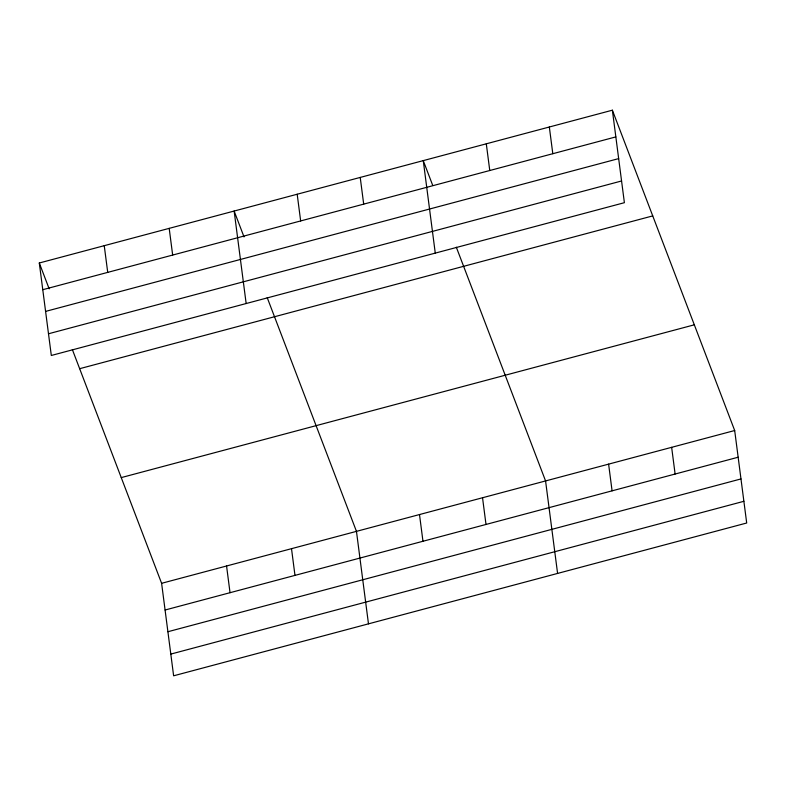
<?xml version="1.0" encoding="UTF-8"?>
<svg xmlns="http://www.w3.org/2000/svg" width="786" height="786" viewBox="0 0 786 786"><rect width="100%" height="100%" fill="white"/><g stroke="black" fill="none" stroke-linecap="round" stroke-linejoin="round"><path stroke-width="1.18" d="M612.373 110.197L624.389 202.69L51.316 355.478L39.3 262.996L612.373 110.197L734.684 430.522L746.7 523.004L173.627 675.803L161.611 583.31L72.361 349.583M42.768 289.7L615.841 136.902M45.588 311.403L618.661 158.615M48.496 333.775L621.569 180.976M79.661 368.693L652.734 215.904M121.25 477.603L694.323 324.815M161.611 583.31L734.684 430.522M165.089 610.015L738.152 457.226M167.899 631.728L740.972 478.929M170.808 654.09L743.88 501.301M432.703 185.358L423.261 160.619L435.267 253.112M456.322 247.207L545.572 480.944L557.588 573.426M244.024 236.91L234.14 211.041L246.156 303.534M267.211 297.629L356.461 531.365L368.477 623.848M39.3 262.996L49.174 288.855M671.647 447.332L675.115 474.037M608.61 464.133L612.078 490.837M549.335 127.008L552.804 153.712M486.298 143.809L489.766 170.523M482.535 497.744L486.003 524.458M419.498 514.555L422.966 541.259M360.224 177.43L363.692 204.134M297.187 194.23L300.655 220.945M291.508 548.677L294.976 575.381M226.565 565.999L230.033 592.703M169.196 228.362L172.665 255.067M104.243 245.674L107.721 272.378"/></g></svg>
